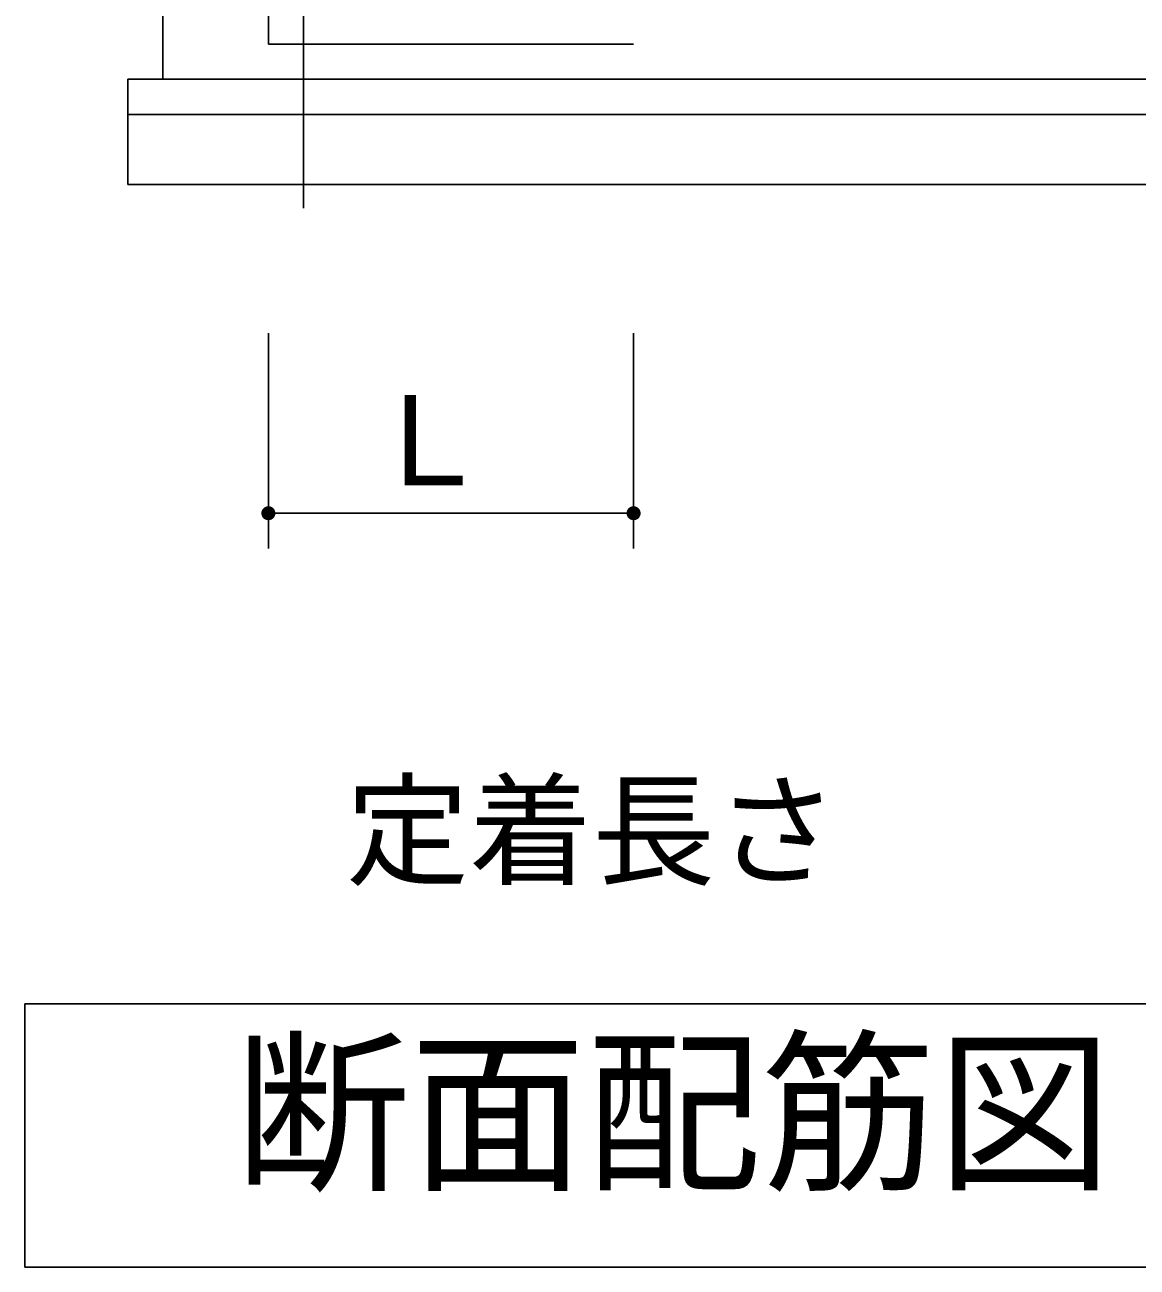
# Model space of a CAD drawing. Units: millimetres, scale not verified. Extents: x -14850 to 14850, y -10500 to 10500.
# Drawn here: x -1878 to -295, y -2279 to -510 of the extents above; entities that cross this region are included whole.
import ezdxf
from ezdxf.enums import TextEntityAlignment as Align

# ---------------------------------------------------------------- set-up
doc = ezdxf.new("R2010")
doc.units = ezdxf.units.MM
doc.header["$LTSCALE"] = 50
doc.linetypes.add('CHAIN2', pattern=[12, 9, -1, 1, -1])
for name, color, linetype, lineweight in [('0-0_機器', 2, 'Continuous', 25), ('0-3_水管', 3, 'Continuous', 25), ('0-5_製作', 5, 'Continuous', 25)]:
    doc.layers.add(name, color=color, linetype=linetype, lineweight=lineweight)
doc.styles.add('ＭＳ ゴシック', font='')
doc.styles.get('ＭＳ ゴシック').set_extended_font_data('MS Gothic')

msp = doc.modelspace()

# ---------------------------------------------------------------- linework, layer by layer
at = {"layer": '0-0_機器', "linetype": 'CHAIN2'}
msp.add_line((-1481.57, 1929.46), (-1481.57, -771.27), dxfattribs=at)
at = {"layer": '0-0_機器'}
for p, q in [((-1681.57, -387.68), (-1681.57, -587.68)), ((-1731.56, -587.68), (1168.43, -587.68)), ((-1731.56, -587.68), (-1731.56, -737.68)), ((-1731.56, -637.68), (1168.43, -637.68)), ((-1731.56, -737.68), (1168.43, -737.68))]:
    msp.add_line(p, q, dxfattribs=at)
at = {"layer": '0-3_水管'}
for p, q in [((-1531.57, -537.68), (-1531.57, 1842.32)), ((-1531.57, -537.68), (-1011.57, -537.68)), ((-1878.23, -1904.47), (1321.77, -1904.47)), ((-1878.23, -2279.47), (-1878.23, -1904.47)), ((-1878.23, -2279.47), (1321.77, -2279.47))]:
    msp.add_line(p, q, dxfattribs=at)
at = {"layer": '0-5_製作', "color": 2}
for p, q in [((-1531.57, -1255.76), (-1531.57, -949.17)), ((-1011.57, -1255.76), (-1011.57, -949.17)), ((-1531.57, -1205.76), (-1011.57, -1205.76))]:
    msp.add_line(p, q, dxfattribs=at)
at = {"layer": '0-5_製作'}
for points in [[(-1541.08, -1202.67), (-1531.57, -1205.76), (-1541.39, -1203.89)], [(-1540.62, -1201.5), (-1531.57, -1205.76), (-1541.08, -1202.67)], [(-1540.01, -1200.4), (-1531.57, -1205.76), (-1540.62, -1201.5)], [(-1539.27, -1199.39), (-1531.57, -1205.76), (-1540.01, -1200.4)], [(-1538.41, -1198.47), (-1531.57, -1205.76), (-1539.27, -1199.39)], [(-1537.44, -1197.67), (-1531.57, -1205.76), (-1538.41, -1198.47)], [(-1537.44, -1197.67), (-1531.57, -1195.76), (-1531.57, -1205.76)], [(-1536.38, -1197), (-1531.57, -1195.76), (-1537.44, -1197.67)], [(-1535.25, -1196.46), (-1531.57, -1195.76), (-1536.38, -1197)], [(-1534.05, -1196.07), (-1531.57, -1195.76), (-1535.25, -1196.46)], [(-1532.82, -1195.84), (-1531.57, -1195.76), (-1534.05, -1196.07)], [(-1531.57, -1195.76), (-1521.57, -1205.76), (-1531.57, -1205.76)], [(-1530.94, -1195.78), (-1521.57, -1205.76), (-1531.57, -1195.76)], [(-1529.69, -1195.94), (-1521.57, -1205.76), (-1530.94, -1195.78)], [(-1528.48, -1196.25), (-1521.57, -1205.76), (-1529.69, -1195.94)], [(-1528.48, -1196.25), (-1521.65, -1204.51), (-1521.57, -1205.76)], [(-1527.31, -1196.71), (-1521.65, -1204.51), (-1528.48, -1196.25)], [(-1527.31, -1196.71), (-1521.88, -1203.27), (-1521.65, -1204.51)], [(-1526.21, -1197.32), (-1521.88, -1203.27), (-1527.31, -1196.71)], [(-1526.21, -1197.32), (-1522.27, -1202.08), (-1521.88, -1203.27)], [(-1525.19, -1198.05), (-1522.27, -1202.08), (-1526.21, -1197.32)], [(-1525.19, -1198.05), (-1522.8, -1200.94), (-1522.27, -1202.08)], [(-1524.28, -1198.91), (-1522.8, -1200.94), (-1525.19, -1198.05)], [(-1524.28, -1198.91), (-1523.48, -1199.88), (-1522.8, -1200.94)], [(-1021.08, -1202.67), (-1011.57, -1205.76), (-1021.39, -1203.89)], [(-1020.62, -1201.5), (-1011.57, -1205.76), (-1021.08, -1202.67)], [(-1020.01, -1200.4), (-1011.57, -1205.76), (-1020.62, -1201.5)], [(-1019.27, -1199.39), (-1011.57, -1205.76), (-1020.01, -1200.4)], [(-1018.41, -1198.47), (-1011.57, -1205.76), (-1019.27, -1199.39)], [(-1018.41, -1198.47), (-1011.57, -1195.76), (-1011.57, -1205.76)], [(-1017.44, -1197.67), (-1011.57, -1195.76), (-1018.41, -1198.47)], [(-1016.38, -1197), (-1011.57, -1195.76), (-1017.44, -1197.67)], [(-1015.25, -1196.46), (-1011.57, -1195.76), (-1016.38, -1197)], [(-1014.05, -1196.07), (-1011.57, -1195.76), (-1015.25, -1196.46)], [(-1012.82, -1195.84), (-1011.57, -1195.76), (-1014.05, -1196.07)], [(-1011.57, -1195.76), (-1001.57, -1205.76), (-1011.57, -1205.76)], [(-1011.57, -1195.76), (-1001.65, -1204.51), (-1001.57, -1205.76)], [(-1011.57, -1195.76), (-1001.88, -1203.27), (-1001.65, -1204.51)], [(-1010.94, -1195.78), (-1001.88, -1203.27), (-1011.57, -1195.76)], [(-1009.69, -1195.94), (-1001.88, -1203.27), (-1010.94, -1195.78)], [(-1009.69, -1195.94), (-1002.27, -1202.08), (-1001.88, -1203.27)], [(-1008.48, -1196.25), (-1002.27, -1202.08), (-1009.69, -1195.94)], [(-1008.48, -1196.25), (-1002.8, -1200.94), (-1002.27, -1202.08)], [(-1007.31, -1196.71), (-1002.8, -1200.94), (-1008.48, -1196.25)], [(-1007.31, -1196.71), (-1003.48, -1199.88), (-1002.8, -1200.94)], [(-1006.21, -1197.32), (-1003.48, -1199.88), (-1007.31, -1196.71)], [(-1006.21, -1197.32), (-1004.28, -1198.91), (-1003.48, -1199.88)], [(-1005.19, -1198.05), (-1004.28, -1198.91), (-1006.21, -1197.32)], [(-1541.55, -1205.13), (-1531.57, -1205.76), (-1541.57, -1205.76)], [(-1541.57, -1205.76), (-1534.66, -1215.27), (-1541.49, -1207.01)], [(-1541.57, -1205.76), (-1533.44, -1215.58), (-1534.66, -1215.27)], [(-1531.57, -1205.76), (-1533.44, -1215.58), (-1541.57, -1205.76)], [(-1541.39, -1203.89), (-1531.57, -1205.76), (-1541.55, -1205.13)], [(-1541.49, -1207.01), (-1535.82, -1214.81), (-1541.25, -1208.25)], [(-1541.49, -1207.01), (-1534.66, -1215.27), (-1535.82, -1214.81)], [(-1541.25, -1208.25), (-1536.93, -1214.2), (-1540.86, -1209.44)], [(-1541.25, -1208.25), (-1535.82, -1214.81), (-1536.93, -1214.2)], [(-1540.86, -1209.44), (-1537.94, -1213.46), (-1540.33, -1210.58)], [(-1540.86, -1209.44), (-1536.93, -1214.2), (-1537.94, -1213.46)], [(-1540.33, -1210.58), (-1538.86, -1212.61), (-1539.66, -1211.64)], [(-1540.33, -1210.58), (-1537.94, -1213.46), (-1538.86, -1212.61)], [(-1531.57, -1205.76), (-1532.19, -1215.74), (-1533.44, -1215.58)], [(-1531.57, -1205.76), (-1531.57, -1215.76), (-1532.19, -1215.74)], [(-1531.57, -1205.76), (-1530.31, -1215.68), (-1531.57, -1215.76)], [(-1531.57, -1205.76), (-1529.08, -1215.45), (-1530.31, -1215.68)], [(-1531.57, -1205.76), (-1527.89, -1215.06), (-1529.08, -1215.45)], [(-1531.57, -1205.76), (-1526.75, -1214.52), (-1527.89, -1215.06)], [(-1531.57, -1205.76), (-1525.69, -1213.85), (-1526.75, -1214.52)], [(-1531.57, -1205.76), (-1524.72, -1213.05), (-1525.69, -1213.85)], [(-1521.57, -1205.76), (-1524.72, -1213.05), (-1531.57, -1205.76)], [(-1521.57, -1205.76), (-1523.86, -1212.13), (-1524.72, -1213.05)], [(-1521.57, -1205.76), (-1523.12, -1211.12), (-1523.86, -1212.13)], [(-1521.57, -1205.76), (-1522.52, -1210.02), (-1523.12, -1211.12)], [(-1521.57, -1205.76), (-1522.06, -1208.85), (-1522.52, -1210.02)], [(-1521.57, -1205.76), (-1521.74, -1207.63), (-1522.06, -1208.85)], [(-1521.57, -1205.76), (-1521.59, -1206.39), (-1521.74, -1207.63)], [(-1021.55, -1205.13), (-1011.57, -1205.76), (-1021.57, -1205.76)], [(-1021.57, -1205.76), (-1011.57, -1205.76), (-1021.49, -1207.01)], [(-1021.39, -1203.89), (-1011.57, -1205.76), (-1021.55, -1205.13)], [(-1021.49, -1207.01), (-1011.57, -1205.76), (-1011.57, -1215.76)], [(-1021.49, -1207.01), (-1012.19, -1215.74), (-1021.25, -1208.25)], [(-1021.49, -1207.01), (-1011.57, -1215.76), (-1012.19, -1215.74)], [(-1021.25, -1208.25), (-1013.44, -1215.58), (-1020.86, -1209.44)], [(-1021.25, -1208.25), (-1012.19, -1215.74), (-1013.44, -1215.58)], [(-1020.86, -1209.44), (-1014.66, -1215.27), (-1020.33, -1210.58)], [(-1020.86, -1209.44), (-1013.44, -1215.58), (-1014.66, -1215.27)], [(-1020.33, -1210.58), (-1015.82, -1214.81), (-1019.66, -1211.64)], [(-1020.33, -1210.58), (-1014.66, -1215.27), (-1015.82, -1214.81)], [(-1019.66, -1211.64), (-1016.93, -1214.2), (-1018.86, -1212.61)], [(-1019.66, -1211.64), (-1015.82, -1214.81), (-1016.93, -1214.2)], [(-1018.86, -1212.61), (-1016.93, -1214.2), (-1017.94, -1213.46)], [(-1011.57, -1205.76), (-1010.31, -1215.68), (-1011.57, -1215.76)], [(-1011.57, -1205.76), (-1009.08, -1215.45), (-1010.31, -1215.68)], [(-1011.57, -1205.76), (-1007.89, -1215.06), (-1009.08, -1215.45)], [(-1011.57, -1205.76), (-1006.75, -1214.52), (-1007.89, -1215.06)], [(-1011.57, -1205.76), (-1005.69, -1213.85), (-1006.75, -1214.52)], [(-1011.57, -1205.76), (-1004.72, -1213.05), (-1005.69, -1213.85)], [(-1011.57, -1205.76), (-1003.86, -1212.13), (-1004.72, -1213.05)], [(-1001.57, -1205.76), (-1003.86, -1212.13), (-1011.57, -1205.76)], [(-1001.57, -1205.76), (-1003.12, -1211.12), (-1003.86, -1212.13)], [(-1001.57, -1205.76), (-1002.52, -1210.02), (-1003.12, -1211.12)], [(-1001.57, -1205.76), (-1002.06, -1208.85), (-1002.52, -1210.02)], [(-1001.57, -1205.76), (-1001.74, -1207.63), (-1002.06, -1208.85)], [(-1001.57, -1205.76), (-1001.59, -1206.39), (-1001.74, -1207.63)]]:
    msp.add_solid(points, dxfattribs=at)

# ---------------------------------------------------------------- texts
at = {"layer": '0-3_水管', "color": 4, "style": 'ＭＳ ゴシック'}
msp.add_text('断面配筋図', height=183.3, dxfattribs=at).set_placement((-1580.04, -2206.03), align=Align.BOTTOM_LEFT)
at = {"layer": '0-5_製作', "color": 4, "style": 'ＭＳ ゴシック'}
for s, p in [('Ｌ', (-1390.69, -1204.63)), ('定着長さ', (-1421.03, -1760.31))]:
    msp.add_text(s, height=128.4, dxfattribs=at).set_placement(p, align=Align.BOTTOM_LEFT)

doc.saveas('drawing.dxf')
